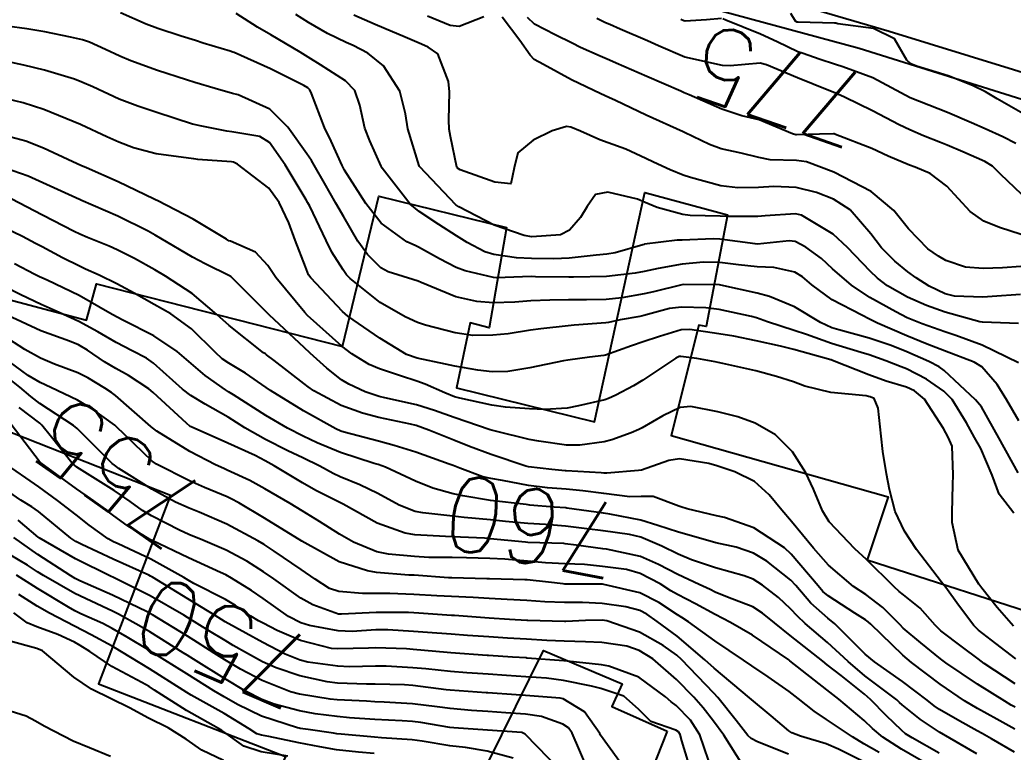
# Model space of a CAD drawing. Header units: metres. Extents: x 318500 to 325275, y 7408834 to 7428799.
# Drawn here: x 320934.2 to 320987, y 7409838.8 to 7409877.7 of the extents above; entities that cross this region are included whole.
import ezdxf
from ezdxf.enums import TextEntityAlignment as Align

# ---------------------------------------------------------------- set-up
doc = ezdxf.new("R2010")
doc.units = ezdxf.units.M
doc.header["$MEASUREMENT"] = 0
for name, color, linetype in [('Cotas', 45, 'Continuous'), ('Curvas de Nivel 1m', 11, 'Continuous'), ('Curvas de Nivel 5m', 15, 'Continuous'), ('Edificações', 30, 'Continuous'), ('Vias Primárias', 230, 'Continuous')]:
    doc.layers.add(name, color=color, linetype=linetype)
doc.styles.add('Style-STANDARD', font='STANDARD.shx')

msp = doc.modelspace()

# ---------------------------------------------------------------- linework, layer by layer
at = {"layer": 'Curvas de Nivel 1m', "flags": 128}
for points, elevation in [([(320987.304, 7409856.36), (320986.665, 7409857.46), (320986.156, 7409858.296), (320985.338, 7409859.234), (320984.925, 7409859.484), (320983.349, 7409860.09), (320982.427, 7409860.441), (320981.36, 7409860.884), (320979.797, 7409861.554), (320979.373, 7409861.759), (320978.964, 7409861.976), (320977.388, 7409862.802), (320976.298, 7409863.597), (320975.817, 7409864.017), (320975.407, 7409864.261), (320974.287, 7409864.505), (320973.409, 7409864.556), (320972.404, 7409864.656), (320971.411, 7409864.78), (320970.543, 7409864.805), (320969.41, 7409864.685), (320968.151, 7409864.452), (320967.406, 7409864.308), (320966.914, 7409864.216), (320965.403, 7409864.031), (320963.64, 7409864.004), (320963.402, 7409864.007), (320961.632, 7409864.026), (320961.402, 7409864.027), (320959.551, 7409863.968), (320959.402, 7409863.977), (320957.897, 7409864.334), (320957.407, 7409864.518), (320956.529, 7409864.981), (320955.417, 7409865.597), (320955.228, 7409865.691), (320954.788, 7409865.886), (320953.435, 7409866.874), (320952.614, 7409867.913), (320951.476, 7409869.678), (320951.352, 7409869.932), (320950.777, 7409871.225), (320950.413, 7409871.946), (320949.731, 7409873.753), (320949.638, 7409873.958), (320949.531, 7409874.056), (320949.317, 7409874.178), (320947.546, 7409875.071), (320945.625, 7409875.943), (320945.559, 7409875.966), (320945.412, 7409876.012), (320943.975, 7409876.445), (320943.565, 7409876.574), (320942.803, 7409876.812), (320941.572, 7409877.21), (320940.948, 7409877.444), (320939.58, 7409878.045)], 769), ([(320987.279, 7409861.543), (320985.372, 7409861.61), (320985.222, 7409861.631), (320983.38, 7409862.148), (320982.401, 7409862.499), (320981.391, 7409862.945), (320980.331, 7409863.546), (320979.801, 7409863.951), (320979.408, 7409864.313), (320978.197, 7409865.572), (320977.43, 7409866.279), (320975.752, 7409867.298), (320975.446, 7409867.366), (320973.827, 7409867.252), (320973.444, 7409867.218), (320971.881, 7409867.218), (320971.444, 7409867.236), (320969.843, 7409867.285), (320969.445, 7409867.328), (320968.092, 7409867.71), (320967.454, 7409867.969), (320967.037, 7409868.143), (320965.462, 7409868.515), (320964.822, 7409868.387), (320964.38, 7409867.756), (320964.024, 7409867.178), (320963.431, 7409866.492), (320962.952, 7409866.252), (320961.425, 7409866.151), (320961.017, 7409866.213), (320959.434, 7409866.77), (320957.563, 7409867.734), (320957.449, 7409867.804), (320957.389, 7409867.851), (320955.48, 7409869.857), (320955.465, 7409869.88), (320955.447, 7409869.913), (320954.844, 7409871.887), (320954.713, 7409872.686), (320954.428, 7409873.891), (320953.55, 7409875.238), (320952.72, 7409875.913), (320951.944, 7409876.305), (320951.565, 7409876.466), (320950.578, 7409876.953), (320949.576, 7409877.541), (320948.888, 7409877.967)], 771), ([(320987.394, 7409863.077), (320985.889, 7409862.977), (320985.392, 7409862.945), (320983.89, 7409862.998), (320983.394, 7409863.114), (320982.535, 7409863.513), (320981.85, 7409863.969), (320981.408, 7409864.288), (320980.717, 7409864.845), (320980.005, 7409865.551), (320979.431, 7409866.296), (320978.345, 7409867.571), (320977.459, 7409868.153), (320976.55, 7409868.507), (320975.467, 7409868.757), (320974.284, 7409868.811), (320973.467, 7409868.766), (320972.366, 7409868.752), (320971.468, 7409868.859), (320969.863, 7409869.296), (320969.476, 7409869.421), (320968.788, 7409869.7), (320967.888, 7409870.117), (320967.486, 7409870.303), (320966.427, 7409870.794), (320965.494, 7409871.143), (320965.039, 7409871.29), (320964.009, 7409871.762), (320963.503, 7409871.977), (320963.275, 7409872.002), (320962.519, 7409871.785), (320961.495, 7409871.278), (320960.691, 7409870.605), (320960.486, 7409869.81), (320960.323, 7409868.956), (320959.469, 7409869.054), (320957.621, 7409869.705), (320957.479, 7409869.797), (320957.444, 7409869.851), (320957.113, 7409871.472), (320957.045, 7409871.857), (320957.028, 7409872.336), (320957.063, 7409873.857), (320957, 7409874.396), (320956.439, 7409875.867), (320955.919, 7409876.23), (320955.565, 7409876.383), (320954.71, 7409876.747), (320953.573, 7409877.235), (320953.102, 7409877.434), (320951.97, 7409877.924)], 772), ([(320958.875, 7409877.831), (320957.575, 7409877.323), (320957.088, 7409877.37), (320955.899, 7409877.875)], 773), ([(320987.411, 7409864.573), (320986.44, 7409864.495), (320985.41, 7409864.463), (320984.46, 7409864.539), (320983.414, 7409864.893), (320983.03, 7409865.12), (320982.459, 7409865.514), (320981.436, 7409866.565), (320980.653, 7409867.542), (320979.465, 7409868.559), (320977.48, 7409869.58), (320976.021, 7409870.138), (320975.486, 7409870.209), (320974.098, 7409870.242), (320973.487, 7409870.354), (320972.544, 7409870.595), (320971.492, 7409870.825), (320970.875, 7409871.05), (320969.548, 7409871.689), (320969.5, 7409871.712), (320969.464, 7409871.728), (320967.513, 7409872.616), (320965.872, 7409873.39), (320965.527, 7409873.557), (320965.094, 7409873.747), (320963.541, 7409874.491), (320962.05, 7409875.295), (320961.557, 7409875.577), (320961.337, 7409875.802), (320960.798, 7409876.577), (320959.855, 7409877.817)], 773), ([(320987.432, 7409866.272), (320986.273, 7409866.632), (320985.442, 7409866.975), (320984.716, 7409867.487), (320983.47, 7409868.837), (320982.591, 7409869.513), (320981.799, 7409869.841), (320981.484, 7409869.95), (320980.368, 7409870.426), (320979.493, 7409870.842), (320977.571, 7409871.579), (320977.5, 7409871.61), (320977.457, 7409871.625), (320976.706, 7409871.592), (320975.499, 7409871.559), (320975.45, 7409871.561), (320975.272, 7409871.613), (320973.511, 7409872.368), (320972.584, 7409872.579), (320971.519, 7409872.92), (320969.792, 7409873.686), (320969.532, 7409873.805), (320969.343, 7409873.883), (320967.544, 7409874.668), (320965.917, 7409875.374), (320965.557, 7409875.531), (320965.057, 7409875.748), (320964.012, 7409876.211), (320963.567, 7409876.432), (320962.674, 7409876.886), (320961.576, 7409877.444), (320961.198, 7409877.804)], 774), ([(320971.503, 7409877.74), (320970.713, 7409877.673), (320969.579, 7409877.609), (320969.511, 7409877.622), (320969.348, 7409877.693)], 776), ([(320987.14, 7409871.099), (320986.455, 7409871.466), (320985.506, 7409871.887), (320984.789, 7409872.209), (320983.519, 7409872.757), (320981.53, 7409873.53), (320979.546, 7409874.597), (320977.955, 7409875.175), (320977.556, 7409875.3), (320976.699, 7409875.593), (320975.836, 7409875.88), (320975.564, 7409875.983), (320974.458, 7409876.516), (320973.573, 7409876.914), (320971.736, 7409877.658), (320971.581, 7409877.725)], 776), ([(320987.519, 7409872.697), (320986.154, 7409873.471), (320985.536, 7409873.847), (320984.834, 7409874.194), (320983.548, 7409874.698), (320981.861, 7409875.22), (320981.557, 7409875.339), (320981.358, 7409875.533), (320980.692, 7409876.664), (320979.576, 7409877.209), (320977.691, 7409877.467), (320977.579, 7409877.493), (320977.502, 7409877.504), (320975.579, 7409877.544), (320975.526, 7409877.557), (320975.443, 7409877.612), (320975.191, 7409878.011)], 777), ([(320987.262, 7409853.598), (320986.237, 7409855.466), (320985.314, 7409857.1), (320985.007, 7409857.483), (320983.335, 7409859.037), (320983.065, 7409859.231), (320982.517, 7409859.512), (320981.348, 7409860.038), (320980.522, 7409860.373), (320979.358, 7409860.76), (320977.744, 7409861.196), (320977.366, 7409861.31), (320976.774, 7409861.589), (320975.382, 7409862.417), (320974.051, 7409862.969), (320973.393, 7409863.156), (320971.477, 7409863.581), (320971.399, 7409863.589), (320969.482, 7409863.606), (320969.399, 7409863.595), (320967.888, 7409863.217), (320967.391, 7409863.106), (320966.216, 7409862.903), (320965.386, 7409862.82), (320964.343, 7409862.798), (320963.385, 7409862.799), (320962.387, 7409862.783), (320961.384, 7409862.733), (320960.527, 7409862.665), (320959.382, 7409862.642), (320958.502, 7409862.714), (320957.387, 7409862.96), (320955.555, 7409863.72), (320955.399, 7409863.789), (320955.109, 7409863.883), (320953.793, 7409864.285), (320953.406, 7409864.496), (320952.698, 7409865.196), (320952.191, 7409865.918), (320951.439, 7409867.209), (320951.03, 7409867.936), (320950.42, 7409868.991), (320949.878, 7409869.954), (320949.73, 7409870.204), (320949.486, 7409870.557), (320948.478, 7409871.97), (320947.514, 7409872.937), (320945.842, 7409873.689), (320945.526, 7409873.77), (320944.612, 7409874.024), (320943.535, 7409874.352), (320943.095, 7409874.486), (320941.544, 7409874.99), (320940.13, 7409875.503), (320939.555, 7409875.74), (320938.781, 7409876.102), (320937.941, 7409876.491), (320937.565, 7409876.615), (320936.936, 7409876.756), (320935.569, 7409877.041), (320934.612, 7409877.195), (320933.572, 7409877.345)], 768), ([(320987.037, 7409851.453), (320986.255, 7409852.47), (320985.88, 7409853.471), (320985.281, 7409854.888), (320984.947, 7409855.483), (320984.528, 7409856.262), (320983.763, 7409857.496), (320983.324, 7409857.943), (320982.398, 7409858.581), (320981.336, 7409859.122), (320981.044, 7409859.241), (320980.236, 7409859.547), (320979.345, 7409859.865), (320978.918, 7409859.992), (320977.354, 7409860.483), (320976.013, 7409860.947), (320975.363, 7409861.165), (320973.954, 7409861.631), (320973.373, 7409861.837), (320973.099, 7409861.917), (320971.379, 7409862.28), (320970.683, 7409862.368), (320969.381, 7409862.414), (320968.752, 7409862.327), (320967.374, 7409861.959), (320967.177, 7409861.918), (320966.121, 7409861.732), (320965.51, 7409861.597), (320965.368, 7409861.575), (320963.686, 7409861.445), (320963.365, 7409861.416), (320961.909, 7409861.245), (320961.361, 7409861.174), (320960.173, 7409860.996), (320959.356, 7409860.909), (320958.292, 7409860.9), (320957.358, 7409861.034), (320955.786, 7409861.451), (320955.366, 7409861.594), (320954.705, 7409861.887), (320953.381, 7409862.659), (320951.781, 7409863.924), (320951.594, 7409864.119), (320951.405, 7409864.383), (320950.808, 7409865.333), (320950.509, 7409865.944), (320949.64, 7409867.765), (320949.536, 7409867.959), (320949.452, 7409868.109), (320948.337, 7409869.971), (320947.492, 7409871.157), (320946.987, 7409871.48), (320945.497, 7409871.717), (320945.236, 7409871.753), (320943.818, 7409872.035), (320943.501, 7409872.112), (320943.404, 7409872.138), (320941.51, 7409872.743), (320940.507, 7409873.084), (320939.521, 7409873.466), (320938.116, 7409874.111), (320937.534, 7409874.372), (320937.142, 7409874.518), (320935.543, 7409875.006), (320934.441, 7409875.262), (320933.549, 7409875.455)], 767), ([(320987.015, 7409845.452), (320986.153, 7409846.448), (320985.332, 7409847.478), (320985.183, 7409847.679), (320984.082, 7409849.491), (320983.762, 7409850.965), (320983.768, 7409851.495), (320983.787, 7409852.962), (320983.813, 7409853.494), (320983.758, 7409855.02), (320983.549, 7409855.497), (320983.297, 7409855.95), (320982.287, 7409857.515), (320981.767, 7409857.966), (320981.326, 7409858.161), (320980.255, 7409858.472), (320979.332, 7409858.801), (320977.396, 7409859.579), (320977.34, 7409859.598), (320977.313, 7409859.607), (320975.348, 7409860.155), (320974.635, 7409860.336), (320973.355, 7409860.612), (320972.155, 7409860.856), (320971.36, 7409860.996), (320969.832, 7409861.214), (320969.363, 7409861.197), (320968.21, 7409860.854), (320967.353, 7409860.565), (320966.719, 7409860.357), (320965.342, 7409859.859), (320965.249, 7409859.834), (320964.495, 7409859.753), (320963.338, 7409859.594), (320963.12, 7409859.556), (320961.334, 7409859.185), (320960.165, 7409858.978), (320959.331, 7409858.963), (320958.558, 7409859.057), (320957.334, 7409859.268), (320956.845, 7409859.367), (320955.338, 7409859.688), (320954.782, 7409859.886), (320953.353, 7409860.751), (320951.654, 7409861.926), (320951.374, 7409862.17), (320949.687, 7409863.956), (320949.574, 7409864.13), (320949.406, 7409864.549), (320948.868, 7409865.966), (320948.516, 7409866.887), (320948.01, 7409867.974), (320947.461, 7409868.735), (320945.799, 7409870.005), (320945.586, 7409870.113), (320945.481, 7409870.132), (320943.695, 7409870.25), (320943.482, 7409870.281), (320943.195, 7409870.331), (320941.485, 7409870.563), (320940.282, 7409870.872), (320939.491, 7409871.167), (320938.851, 7409871.457), (320937.5, 7409872.097), (320937.452, 7409872.12), (320935.512, 7409872.918), (320934.405, 7409873.268), (320933.52, 7409873.477)], 766), ([(320987.114, 7409842.385), (320985.46, 7409843.475), (320985.133, 7409843.709), (320984.3, 7409844.331), (320983.156, 7409845.2), (320982.85, 7409845.505), (320982.065, 7409846.413), (320981.176, 7409847.113), (320980.94, 7409847.296), (320980.675, 7409847.538), (320979.201, 7409848.986), (320978.593, 7409849.566), (320977.231, 7409850.993), (320976.866, 7409851.586), (320976.397, 7409852.738), (320975.988, 7409853.599), (320975.277, 7409854.725), (320974.38, 7409855.624), (320973.299, 7409856.247), (320972.37, 7409856.583), (320971.308, 7409856.85), (320969.872, 7409857.121), (320969.311, 7409857.065), (320968.387, 7409856.621), (320967.294, 7409855.995), (320967.11, 7409855.904), (320966.704, 7409855.726), (320965.674, 7409855.346), (320965.283, 7409855.248), (320963.975, 7409855.064), (320963.28, 7409855.079), (320961.799, 7409855.275), (320961.284, 7409855.371), (320959.499, 7409855.818), (320959.291, 7409855.874), (320959.222, 7409855.89), (320957.3, 7409856.539), (320956.256, 7409856.915), (320955.31, 7409857.212), (320953.631, 7409857.581), (320953.316, 7409857.655), (320952.578, 7409857.911), (320951.703, 7409858.304), (320951.326, 7409858.539), (320950.552, 7409859.162), (320949.663, 7409859.955), (320949.344, 7409860.258), (320947.5, 7409861.979), (320947.372, 7409862.106), (320945.454, 7409864.009), (320945.426, 7409864.036), (320945.4, 7409864.051), (320944.086, 7409864.709), (320943.41, 7409865.069), (320941.733, 7409866.057), (320941.423, 7409866.24), (320941.051, 7409866.44), (320939.437, 7409867.235), (320937.481, 7409868.088), (320937.45, 7409868.102), (320937.406, 7409868.12), (320935.463, 7409869.014), (320934.677, 7409869.361), (320933.466, 7409869.795)], 764), ([(320987.097, 7409841.141), (320986.9, 7409841.255), (320986.548, 7409841.458), (320985.113, 7409842.37), (320983.427, 7409843.497), (320983.133, 7409843.715), (320982.102, 7409844.559), (320981.157, 7409845.352), (320980.975, 7409845.533), (320980.069, 7409846.447), (320979.176, 7409847.126), (320978.523, 7409847.567), (320977.197, 7409848.686), (320976.397, 7409849.592), (320975.231, 7409851.02), (320974.711, 7409851.618), (320974.047, 7409852.427), (320973.255, 7409853.139), (320972.22, 7409853.65), (320971.265, 7409853.972), (320970.836, 7409854.097), (320969.27, 7409854.352), (320968.712, 7409854.255), (320967.26, 7409853.744), (320967.244, 7409853.737), (320967.093, 7409853.722), (320965.417, 7409853.58), (320965.258, 7409853.588), (320965.12, 7409853.604), (320963.259, 7409853.714), (320963.203, 7409853.715), (320962.495, 7409853.781), (320961.262, 7409853.927), (320961.106, 7409853.958), (320959.271, 7409854.574), (320958.12, 7409854.995), (320957.282, 7409855.33), (320955.964, 7409855.87), (320955.293, 7409856.112), (320954.992, 7409856.186), (320953.3, 7409856.546), (320952.443, 7409856.772), (320951.309, 7409857.183), (320949.858, 7409857.952), (320949.544, 7409858.178), (320949.324, 7409858.356), (320947.743, 7409859.569), (320947.339, 7409859.875), (320947.277, 7409859.918), (320947.177, 7409859.982), (320945.361, 7409861.422), (320944.703, 7409862.02), (320943.386, 7409863.127), (320941.976, 7409864.054), (320941.403, 7409864.386), (320940.322, 7409864.989), (320939.414, 7409865.457), (320938.974, 7409865.655), (320937.834, 7409866.114), (320937.423, 7409866.287), (320937.122, 7409866.425), (320935.437, 7409867.287), (320933.778, 7409868.165)], 763), ([(320987.085, 7409839.985), (320986.129, 7409840.503), (320985.096, 7409841.079), (320984.412, 7409841.487), (320983.113, 7409842.365), (320981.591, 7409843.523), (320981.136, 7409843.916), (320979.434, 7409845.556), (320979.292, 7409845.689), (320979.162, 7409845.786), (320978.595, 7409846.136), (320977.175, 7409847.06), (320976.891, 7409847.298), (320976.635, 7409847.588), (320975.205, 7409849.269), (320974.845, 7409849.615), (320973.226, 7409850.684), (320971.661, 7409851.229), (320971.235, 7409851.316), (320969.684, 7409851.683), (320969.343, 7409851.791), (320969.241, 7409851.836), (320967.877, 7409852.342), (320967.246, 7409852.341), (320966.644, 7409852.328), (320965.248, 7409852.496), (320964.138, 7409852.646), (320963.25, 7409852.726), (320962.264, 7409852.799), (320961.251, 7409852.932), (320959.871, 7409853.196), (320959.255, 7409853.299), (320958.822, 7409853.393), (320957.607, 7409853.845), (320957.262, 7409853.986), (320957.047, 7409854.069), (320955.272, 7409854.7), (320954.121, 7409855.048), (320953.281, 7409855.28), (320951.461, 7409855.754), (320951.288, 7409855.81), (320951.021, 7409855.934), (320949.304, 7409856.9), (320947.55, 7409857.978), (320947.322, 7409858.136), (320946.228, 7409858.895), (320945.334, 7409859.422), (320944.984, 7409859.663), (320944.605, 7409860.021), (320943.358, 7409861.245), (320942.255, 7409862.051), (320941.377, 7409862.555), (320940.309, 7409863.153), (320939.393, 7409863.645), (320938.453, 7409864.104), (320937.719, 7409864.431), (320937.405, 7409864.581), (320936.51, 7409865.028), (320935.415, 7409865.605), (320935.064, 7409865.795), (320934.385, 7409866.156), (320933.427, 7409866.627)], 762), ([(320987.07, 7409838.755), (320985.843, 7409839.469), (320985.345, 7409839.739), (320985.084, 7409839.886), (320984.175, 7409840.403), (320983.095, 7409841.024), (320982.808, 7409841.216), (320982.429, 7409841.51), (320981.115, 7409842.507), (320979.632, 7409843.552), (320979.136, 7409843.963), (320977.519, 7409845.576), (320977.163, 7409845.874), (320976.251, 7409846.674), (320975.46, 7409847.606), (320975.184, 7409847.903), (320973.923, 7409848.905), (320973.205, 7409849.337), (320972.278, 7409849.649), (320971.213, 7409849.888), (320970.913, 7409849.966), (320969.221, 7409850.451), (320968.126, 7409850.807), (320967.23, 7409851.08), (320965.567, 7409851.405), (320965.236, 7409851.449), (320963.284, 7409851.725), (320963.239, 7409851.733), (320962.615, 7409851.779), (320961.325, 7409851.883), (320961.241, 7409851.893), (320961.132, 7409851.91), (320959.243, 7409852.138), (320957.773, 7409852.37), (320957.246, 7409852.485), (320956.174, 7409852.79), (320955.253, 7409853.149), (320953.66, 7409853.896), (320953.262, 7409854.046), (320953.063, 7409854.103), (320951.271, 7409854.686), (320950.025, 7409855.203), (320949.284, 7409855.55), (320948.45, 7409855.968), (320947.3, 7409856.64), (320945.578, 7409857.744), (320945.319, 7409857.911), (320945.161, 7409858.012), (320944.072, 7409858.773), (320943.334, 7409859.417), (320942.598, 7409860.047), (320941.352, 7409860.879), (320939.748, 7409861.7), (320939.367, 7409861.894), (320939.011, 7409862.095), (320937.383, 7409863.017), (320935.695, 7409863.837), (320935.397, 7409863.969), (320935.281, 7409864.025), (320935.025, 7409864.146), (320933.948, 7409864.711)], 761), ([(320983.068, 7409838.704), (320981.629, 7409839.522), (320981.285, 7409839.73), (320981.084, 7409839.897), (320980.26, 7409840.711), (320979.429, 7409841.555), (320979.104, 7409841.841), (320977.865, 7409842.826), (320977.127, 7409843.398), (320976.886, 7409843.584), (320975.15, 7409844.951), (320974.315, 7409845.623), (320973.683, 7409846.15), (320973.168, 7409846.473), (320971.831, 7409846.995), (320971.176, 7409847.266), (320970.91, 7409847.397), (320970.315, 7409847.673), (320969.188, 7409848.192), (320968.168, 7409848.733), (320967.201, 7409849.147), (320965.401, 7409849.544), (320965.207, 7409849.568), (320963.782, 7409849.761), (320963.211, 7409849.834), (320963.14, 7409849.842), (320961.212, 7409849.903), (320961.102, 7409849.911), (320959.214, 7409850.099), (320958.916, 7409850.123), (320957.215, 7409850.202), (320956.855, 7409850.216), (320955.216, 7409850.31), (320954.705, 7409850.398), (320953.225, 7409850.925), (320951.405, 7409851.928), (320951.299, 7409851.987), (320951.241, 7409852.015), (320949.964, 7409852.667), (320949.251, 7409853.072), (320947.75, 7409853.975), (320947.264, 7409854.244), (320946.743, 7409854.513), (320945.278, 7409855.182), (320943.331, 7409856.039), (320943.29, 7409856.061), (320943.088, 7409856.247), (320941.317, 7409857.878), (320941.092, 7409858.063), (320940.014, 7409858.767), (320939.331, 7409859.152), (320938.736, 7409859.503), (320937.828, 7409860.113), (320937.344, 7409860.4), (320936.874, 7409860.598), (320935.355, 7409861.15), (320933.556, 7409861.978)], 759), ([(320982.447, 7409838.122), (320981.071, 7409838.905), (320980.073, 7409839.545), (320979.536, 7409840.004), (320979.089, 7409840.434), (320977.734, 7409841.574), (320977.107, 7409842.062), (320975.145, 7409843.61), (320975.089, 7409843.653), (320973.15, 7409844.978), (320971.98, 7409845.652), (320971.164, 7409846.078), (320970.127, 7409846.633), (320969.174, 7409847.128), (320968.818, 7409847.337), (320968.257, 7409847.704), (320967.188, 7409848.258), (320966.46, 7409848.459), (320965.193, 7409848.627), (320964.224, 7409848.726), (320963.195, 7409848.772), (320962.166, 7409848.815), (320961.197, 7409848.904), (320960.006, 7409849.004), (320959.198, 7409849.046), (320957.958, 7409849.079), (320957.199, 7409849.094), (320955.96, 7409849.107), (320955.199, 7409849.154), (320953.818, 7409849.277), (320953.203, 7409849.4), (320951.957, 7409849.919), (320951.216, 7409850.348), (320950.158, 7409851.014), (320949.234, 7409851.581), (320948.59, 7409851.967), (320947.248, 7409852.757), (320946.452, 7409853.192), (320945.257, 7409853.74), (320945.067, 7409853.822), (320944.631, 7409854.019), (320943.27, 7409854.727), (320941.522, 7409855.822), (320941.289, 7409855.984), (320941.192, 7409856.061), (320939.314, 7409857.71), (320939.098, 7409857.875), (320938.743, 7409858.099), (320937.847, 7409858.641), (320937.322, 7409858.919), (320936.081, 7409859.38), (320935.333, 7409859.694), (320934.496, 7409860.153), (320933.351, 7409860.901)], 758), ([(320979.883, 7409838.732), (320979.074, 7409839.191), (320978.458, 7409839.566), (320977.089, 7409840.496), (320976.433, 7409840.93), (320975.58, 7409841.603), (320975.106, 7409841.978), (320973.979, 7409842.765), (320973.126, 7409843.344), (320972.674, 7409843.645), (320971.145, 7409844.664), (320969.756, 7409845.681), (320969.393, 7409845.917), (320969.164, 7409846.057), (320968.178, 7409846.713), (320967.175, 7409847.217), (320965.25, 7409847.669), (320965.179, 7409847.679), (320965.119, 7409847.68), (320963.179, 7409847.69), (320963.103, 7409847.695), (320962.311, 7409847.783), (320961.182, 7409847.908), (320961.066, 7409847.917), (320959.182, 7409847.964), (320959.04, 7409847.965), (320957.183, 7409848.019), (320957.009, 7409848.026), (320955.184, 7409848.153), (320954.897, 7409848.17), (320953.186, 7409848.308), (320952.707, 7409848.387), (320951.194, 7409848.869), (320949.21, 7409849.96), (320947.228, 7409851.198), (320945.871, 7409852.001), (320945.462, 7409852.226), (320945.243, 7409852.332), (320944.039, 7409852.82), (320943.251, 7409853.183), (320941.497, 7409854.058), (320941.262, 7409854.226), (320939.343, 7409856.089), (320939.291, 7409856.136), (320938.144, 7409856.948), (320937.303, 7409857.456), (320935.884, 7409858.134), (320935.314, 7409858.399), (320934.687, 7409858.782), (320933.334, 7409859.757)], 757), ([(320979.06, 7409838.232), (320977.722, 7409838.921), (320977.074, 7409839.189), (320975.704, 7409839.601), (320975.251, 7409839.777), (320975.083, 7409839.889), (320974.149, 7409840.682), (320973.099, 7409841.553), (320972.991, 7409841.641), (320971.123, 7409843.219), (320970.618, 7409843.668), (320969.149, 7409844.927), (320968.097, 7409845.706), (320967.543, 7409846.094), (320967.166, 7409846.279), (320966.419, 7409846.476), (320965.169, 7409846.66), (320964.119, 7409846.705), (320963.169, 7409846.7), (320962.128, 7409846.744), (320961.17, 7409846.807), (320960.115, 7409846.866), (320959.171, 7409846.919), (320958.308, 7409846.97), (320957.172, 7409847.024), (320956.378, 7409847.068), (320955.173, 7409847.138), (320953.882, 7409847.184), (320953.173, 7409847.187), (320952.442, 7409847.18), (320951.174, 7409847.286), (320950.686, 7409847.448), (320949.917, 7409847.949), (320949.188, 7409848.463), (320947.738, 7409849.439), (320947.207, 7409849.784), (320946.882, 7409849.985), (320945.223, 7409850.87), (320943.76, 7409851.504), (320943.235, 7409851.717), (320942.498, 7409852.047), (320941.24, 7409852.73), (320939.503, 7409853.839), (320939.259, 7409854.006), (320939.149, 7409854.092), (320937.288, 7409855.958), (320937.086, 7409856.122), (320935.302, 7409857.292), (320934.817, 7409857.659), (320934.243, 7409858.156), (320933.321, 7409858.886)], 756), ([(320972.618, 7409838.083), (320971.632, 7409839.654), (320971.087, 7409840.404), (320970.532, 7409841.106), (320970.035, 7409841.676), (320969.114, 7409842.617), (320967.856, 7409843.709), (320967.137, 7409844.16), (320966.478, 7409844.388), (320965.143, 7409844.574), (320964.283, 7409844.613), (320963.143, 7409844.646), (320962.235, 7409844.692), (320961.144, 7409844.754), (320960.135, 7409844.821), (320959.146, 7409844.885), (320958.023, 7409844.961), (320957.148, 7409845.023), (320955.899, 7409845.119), (320955.149, 7409845.174), (320953.792, 7409845.252), (320953.15, 7409845.25), (320951.897, 7409845.171), (320951.149, 7409845.2), (320949.618, 7409845.488), (320949.155, 7409845.634), (320948.501, 7409845.967), (320947.169, 7409846.914), (320946.536, 7409847.355), (320945.487, 7409848.005), (320945.182, 7409848.173), (320944.89, 7409848.309), (320943.196, 7409849.081), (320941.271, 7409849.998), (320941.21, 7409850.028), (320941.148, 7409850.061), (320939.937, 7409850.799), (320939.222, 7409851.309), (320938.781, 7409851.652), (320938.164, 7409852.106), (320937.24, 7409852.754), (320935.346, 7409854.139), (320935.261, 7409854.223), (320933.779, 7409856.163)], 754), ([(320971.05, 7409837.66), (320970.352, 7409839.671), (320969.866, 7409840.456), (320969.095, 7409841.226), (320968.835, 7409841.432), (320968.541, 7409841.698), (320967.115, 7409842.745), (320965.527, 7409843.333), (320965.125, 7409843.399), (320963.308, 7409843.586), (320963.128, 7409843.604), (320961.172, 7409843.757), (320961.129, 7409843.761), (320960.403, 7409843.807), (320959.131, 7409843.888), (320959.057, 7409843.895), (320957.133, 7409844.028), (320956.94, 7409844.046), (320955.135, 7409844.217), (320954.774, 7409844.245), (320953.136, 7409844.294), (320952.753, 7409844.288), (320951.135, 7409844.239), (320950.798, 7409844.272), (320949.141, 7409844.692), (320947.903, 7409845.219), (320947.154, 7409845.61), (320946.915, 7409845.742), (320946.505, 7409845.99), (320945.697, 7409846.541), (320945.163, 7409846.861), (320943.486, 7409847.725), (320943.178, 7409847.901), (320942.943, 7409848.042), (320941.194, 7409849.006), (320939.466, 7409849.827), (320939.208, 7409849.94), (320938.932, 7409850.094), (320937.923, 7409850.815), (320937.222, 7409851.369), (320936.244, 7409852.13), (320935.241, 7409852.853), (320933.355, 7409854.169)], 753), ([(320969.91, 7409837.677), (320969.404, 7409839.356), (320969.311, 7409839.687), (320969.222, 7409839.828), (320969.082, 7409839.921), (320967.756, 7409840.379), (320967.093, 7409841.031), (320966.324, 7409841.728), (320965.106, 7409842.138), (320964.596, 7409842.26), (320963.112, 7409842.569), (320962.206, 7409842.691), (320961.114, 7409842.764), (320960.092, 7409842.834), (320959.116, 7409842.899), (320957.975, 7409842.979), (320957.118, 7409843.047), (320955.806, 7409843.183), (320955.12, 7409843.245), (320953.687, 7409843.329), (320953.121, 7409843.332), (320951.745, 7409843.296), (320951.121, 7409843.325), (320949.539, 7409843.538), (320949.125, 7409843.642), (320948.329, 7409843.968), (320947.139, 7409844.582), (320946.235, 7409845.082), (320945.147, 7409845.686), (320944.942, 7409845.807), (320944.604, 7409846.018), (320943.163, 7409846.907), (320941.28, 7409848.059), (320941.181, 7409848.114), (320941.081, 7409848.162), (320939.194, 7409849.012), (320937.527, 7409849.793), (320937.207, 7409849.952), (320936.946, 7409850.123), (320935.224, 7409851.542), (320934.878, 7409851.796), (320934.295, 7409852.154), (320933.241, 7409852.873)], 752), ([(320966.471, 7409837.726), (320965.079, 7409839.665), (320965.036, 7409839.741), (320964.235, 7409840.897), (320963.098, 7409841.587), (320962.945, 7409841.619), (320961.1, 7409841.772), (320960.6, 7409841.805), (320959.101, 7409841.911), (320959.007, 7409841.916), (320957.103, 7409842.051), (320956.882, 7409842.075), (320955.106, 7409842.294), (320954.663, 7409842.328), (320953.107, 7409842.368), (320952.642, 7409842.372), (320951.107, 7409842.43), (320950.562, 7409842.485), (320949.113, 7409842.805), (320947.85, 7409843.242), (320947.124, 7409843.564), (320946.324, 7409843.992), (320945.564, 7409844.432), (320945.137, 7409844.682), (320944.31, 7409845.191), (320943.149, 7409845.918), (320942.95, 7409846.042), (320941.165, 7409847.063), (320939.25, 7409848.017), (320939.179, 7409848.052), (320939.088, 7409848.091), (320937.194, 7409849.025), (320935.268, 7409850.139), (320935.21, 7409850.184), (320934.146, 7409851.082)], 751), ([(320962.96, 7409837.771), (320961.079, 7409839.706), (320960.898, 7409839.802), (320959.081, 7409839.923), (320957.281, 7409840.046), (320957.082, 7409840.07), (320955.541, 7409840.329), (320955.085, 7409840.382), (320954.552, 7409840.418), (320953.086, 7409840.494), (320951.753, 7409840.586), (320951.087, 7409840.644), (320949.927, 7409840.792), (320949.085, 7409840.955), (320947.751, 7409841.312), (320947.094, 7409841.549), (320946.222, 7409841.993), (320945.11, 7409842.662), (320943.461, 7409843.699), (320943.128, 7409843.91), (320942.917, 7409844.042), (320941.141, 7409845.145), (320940.563, 7409845.488), (320939.47, 7409846.085), (320939.152, 7409846.246), (320938.884, 7409846.364), (320937.166, 7409847.188), (320935.49, 7409848.137), (320935.183, 7409848.336), (320934.636, 7409848.701), (320933.201, 7409849.547)], 749), ([(320960.438, 7409838.428), (320959.065, 7409838.813), (320957.903, 7409839.002), (320957.069, 7409839.09), (320955.613, 7409839.331), (320955.073, 7409839.404), (320953.447, 7409839.524), (320953.075, 7409839.553), (320951.296, 7409839.707), (320951.077, 7409839.734), (320950.903, 7409839.759), (320949.547, 7409839.953), (320949.125, 7409840.013), (320949.071, 7409840.024), (320948.987, 7409840.046), (320947.08, 7409840.674), (320945.802, 7409841.286), (320945.095, 7409841.69), (320944.544, 7409842.018), (320943.113, 7409842.911), (320941.277, 7409844.059), (320941.131, 7409844.151), (320939.935, 7409844.875), (320939.142, 7409845.33), (320938.638, 7409845.591), (320937.482, 7409846.115), (320937.152, 7409846.273), (320936.825, 7409846.453), (320935.17, 7409847.446), (320934.058, 7409848.157)], 748), ([(320953.062, 7409838.678), (320952.22, 7409838.756), (320951.064, 7409838.881), (320950.164, 7409839.041), (320949.063, 7409839.255), (320947.462, 7409839.58), (320947.067, 7409839.655), (320946.821, 7409839.737), (320946.411, 7409839.99), (320945.082, 7409840.802), (320943.344, 7409841.789), (320943.098, 7409841.926), (320942.915, 7409842.042), (320941.117, 7409843.18), (320939.644, 7409844.082), (320939.32, 7409844.275), (320939.133, 7409844.386), (320938.03, 7409844.998), (320937.143, 7409845.447), (320935.82, 7409846.133), (320935.156, 7409846.521), (320934.189, 7409847.13)], 747), ([(320948.475, 7409838.546), (320947.058, 7409838.774), (320946.139, 7409839.072), (320945.068, 7409839.826), (320944.966, 7409839.909), (320944.79, 7409840.014), (320943.084, 7409840.969), (320941.391, 7409842.057), (320941.103, 7409842.247), (320940.709, 7409842.463), (320939.118, 7409843.315), (320937.957, 7409844.108), (320937.448, 7409844.43), (320937.135, 7409844.593), (320936.262, 7409845.006), (320935.143, 7409845.414), (320934.631, 7409845.633), (320933.917, 7409846.158)], 746), ([(320939.054, 7409838.515), (320937.93, 7409838.979), (320937.062, 7409839.341), (320935.524, 7409840.135), (320935.074, 7409840.408), (320934.566, 7409840.66), (320933.084, 7409841.124)], 744)]:
    msp.add_lwpolyline(points, dxfattribs=dict(at, elevation=elevation))
at = {"layer": 'Curvas de Nivel 5m', "flags": 128}
for points, elevation in [([(320987.289, 7409859.451), (320985.354, 7409860.384), (320983.955, 7409860.9), (320983.364, 7409861.097), (320982.174, 7409861.518), (320981.375, 7409861.846), (320980.763, 7409862.156), (320979.39, 7409862.927), (320978.412, 7409863.57), (320977.409, 7409864.449), (320976.815, 7409864.99), (320975.995, 7409865.601), (320975.424, 7409865.893), (320975.108, 7409865.931), (320973.422, 7409865.759), (320973.296, 7409865.767), (320971.425, 7409866.019), (320971.057, 7409866.034), (320969.424, 7409865.972), (320969.159, 7409865.959), (320967.42, 7409865.749), (320967.4, 7409865.741), (320967.336, 7409865.721), (320965.857, 7409865.295), (320965.415, 7409865.228), (320964.842, 7409865.176), (320963.412, 7409865.014), (320962.608, 7409864.978), (320961.412, 7409864.989), (320960.626, 7409865.022), (320959.414, 7409865.205), (320958.94, 7409865.352), (320957.992, 7409865.841), (320957.425, 7409866.192), (320956.492, 7409866.806), (320955.444, 7409867.495), (320954.977, 7409867.885), (320953.478, 7409869.794), (320953.421, 7409869.901), (320952.822, 7409871.238), (320952.57, 7409871.914), (320952.3, 7409873.137), (320952.027, 7409873.923), (320951.538, 7409874.438), (320950.21, 7409875.29), (320949.556, 7409875.698), (320949.132, 7409875.964), (320947.569, 7409876.884), (320946.867, 7409877.285), (320945.727, 7409878.008)], 770), ([(320987.464, 7409868.391), (320986.335, 7409869.467), (320985.906, 7409869.895), (320985.487, 7409870.14), (320984.321, 7409870.662), (320983.495, 7409871.019), (320983.146, 7409871.155), (320982.233, 7409871.519), (320981.504, 7409871.828), (320980.946, 7409872.1), (320979.519, 7409872.842), (320978.041, 7409873.575), (320977.533, 7409873.793), (320977.201, 7409873.919), (320975.545, 7409874.588), (320973.903, 7409875.286), (320973.556, 7409875.367), (320971.971, 7409875.239), (320971.554, 7409875.258), (320969.56, 7409875.69), (320968.157, 7409876.302), (320967.568, 7409876.557), (320966.128, 7409877.181), (320965.577, 7409877.42), (320965.354, 7409877.52), (320964.88, 7409877.75)], 775), ([(320987.134, 7409843.716), (320986.075, 7409844.537), (320985.156, 7409845.243), (320984.907, 7409845.483), (320984.102, 7409846.56), (320983.42, 7409847.498), (320983.184, 7409847.796), (320981.86, 7409849.52), (320981.225, 7409850.507), (320980.729, 7409851.538), (320980.431, 7409852.721), (320980.277, 7409853.545), (320980.084, 7409854.742), (320979.991, 7409855.549), (320979.824, 7409857.04), (320979.624, 7409857.555), (320979.398, 7409857.636), (320979.321, 7409857.661), (320979.185, 7409857.698), (320977.323, 7409857.876), (320975.934, 7409858.209), (320975.328, 7409858.434), (320974.434, 7409858.726), (320973.334, 7409859.013), (320971.584, 7409859.411), (320971.338, 7409859.457), (320971.167, 7409859.491), (320970.201, 7409859.677), (320969.342, 7409859.79), (320969.256, 7409859.776), (320969.083, 7409859.694), (320967.328, 7409858.529), (320966.827, 7409858.223), (320965.894, 7409857.734), (320965.509, 7409857.546), (320965.316, 7409857.477), (320963.912, 7409857.16), (320963.309, 7409857.041), (320962.128, 7409856.967), (320961.308, 7409857.008), (320960.028, 7409857.094), (320959.311, 7409857.201), (320957.6, 7409857.561), (320957.317, 7409857.644), (320956.805, 7409857.858), (320955.771, 7409858.319), (320955.326, 7409858.477), (320954.462, 7409858.755), (320953.332, 7409859.123), (320952.787, 7409859.361), (320951.879, 7409859.922), (320951.346, 7409860.326), (320949.525, 7409861.958), (320949.372, 7409862.113), (320947.832, 7409863.976), (320947.406, 7409864.628), (320946.758, 7409865.335), (320945.419, 7409865.909), (320945.344, 7409865.936), (320945.207, 7409866.013), (320943.436, 7409867.089), (320941.56, 7409868.059), (320941.451, 7409868.105), (320941.367, 7409868.145), (320939.465, 7409869.066), (320937.776, 7409869.815), (320937.477, 7409869.936), (320937.054, 7409870.124), (320935.487, 7409870.854), (320934.554, 7409871.222), (320933.49, 7409871.514)], 765), ([(320985.068, 7409838.659), (320983.636, 7409839.494), (320983.083, 7409839.822), (320982.071, 7409840.496), (320981.097, 7409841.274), (320980.966, 7409841.399), (320980.812, 7409841.534), (320979.119, 7409842.818), (320978.229, 7409843.569), (320977.145, 7409844.574), (320975.954, 7409845.598), (320975.538, 7409845.978), (320975.168, 7409846.369), (320974.528, 7409846.974), (320973.692, 7409847.632), (320973.185, 7409847.947), (320972.702, 7409848.13), (320971.193, 7409848.55), (320969.906, 7409848.973), (320969.204, 7409849.272), (320968.336, 7409849.703), (320967.217, 7409850.175), (320966.626, 7409850.319), (320965.222, 7409850.51), (320964.345, 7409850.632), (320963.225, 7409850.768), (320962.159, 7409850.853), (320961.227, 7409850.913), (320960.028, 7409851.012), (320959.229, 7409851.095), (320957.841, 7409851.231), (320957.232, 7409851.29), (320955.641, 7409851.467), (320955.235, 7409851.547), (320954.385, 7409851.889), (320953.246, 7409852.496), (320952.302, 7409852.966), (320951.255, 7409853.395), (320950.886, 7409853.565), (320950.169, 7409853.946), (320949.266, 7409854.391), (320948.472, 7409854.768), (320947.281, 7409855.372), (320946.195, 7409855.996), (320945.298, 7409856.552), (320944.089, 7409857.247), (320943.315, 7409857.703), (320942.879, 7409858.044), (320941.334, 7409859.426), (320940.96, 7409859.689), (320940.211, 7409860.077), (320939.347, 7409860.527), (320938.371, 7409861.089), (320937.363, 7409861.651), (320936.331, 7409862.13), (320935.376, 7409862.549), (320934.285, 7409863.058), (320933.384, 7409863.527)], 760), ([(320975.066, 7409838.653), (320973.412, 7409839.297), (320973.078, 7409839.473), (320972.912, 7409839.642), (320972.294, 7409840.442), (320971.32, 7409841.658), (320971.104, 7409841.898), (320969.389, 7409843.686), (320969.133, 7409843.916), (320968.416, 7409844.426), (320967.151, 7409845.14), (320965.415, 7409845.737), (320965.16, 7409845.769), (320964.283, 7409845.753), (320963.23, 7409845.698), (320963.159, 7409845.695), (320961.211, 7409845.748), (320961.159, 7409845.752), (320960.251, 7409845.809), (320959.161, 7409845.883), (320957.325, 7409846.011), (320957.162, 7409846.02), (320955.427, 7409846.141), (320955.163, 7409846.154), (320954.877, 7409846.169), (320953.163, 7409846.182), (320951.316, 7409846.082), (320951.162, 7409846.095), (320949.796, 7409846.581), (320949.17, 7409846.937), (320947.734, 7409847.974), (320947.185, 7409848.341), (320946.288, 7409848.899), (320945.202, 7409849.497), (320943.961, 7409850.029), (320943.214, 7409850.319), (320942.714, 7409850.546), (320941.222, 7409851.309), (320940.753, 7409851.595), (320940.088, 7409852.077), (320939.239, 7409852.668), (320937.822, 7409853.541), (320937.257, 7409853.897), (320937.001, 7409854.123), (320935.91, 7409855.504), (320935.405, 7409856.139), (320935.291, 7409856.237), (320934.208, 7409857.065)], 755), ([(320964.445, 7409837.749), (320963.964, 7409838.859), (320963.577, 7409839.763), (320963.373, 7409840.055), (320963.085, 7409840.244), (320961.942, 7409840.641), (320961.09, 7409840.781), (320960.051, 7409840.85), (320959.091, 7409840.914), (320958.231, 7409840.972), (320957.092, 7409841.078), (320956.399, 7409841.166), (320955.094, 7409841.318), (320953.582, 7409841.408), (320953.095, 7409841.432), (320952.646, 7409841.457), (320951.096, 7409841.53), (320950.725, 7409841.566), (320949.098, 7409841.841), (320948.609, 7409841.965), (320947.109, 7409842.556), (320945.952, 7409843.163), (320945.125, 7409843.664), (320944.557, 7409844.019), (320943.678, 7409844.575), (320943.139, 7409844.914), (320941.282, 7409846.059), (320941.151, 7409846.135), (320941.003, 7409846.212), (320939.165, 7409847.107), (320937.425, 7409847.867), (320937.178, 7409847.983), (320936.939, 7409848.122), (320935.197, 7409849.259), (320933.91, 7409850.16)], 750), ([(320945.053, 7409838.303), (320943.9, 7409838.869), (320943.064, 7409839.45), (320942.109, 7409840.05), (320941.078, 7409840.567), (320940.055, 7409841.105), (320939.092, 7409841.586), (320938.05, 7409842.106), (320937.109, 7409842.748), (320935.444, 7409844.137), (320935.131, 7409844.261), (320933.649, 7409844.676)], 745)]:
    msp.add_lwpolyline(points, dxfattribs=dict(at, elevation=elevation))
at = {"layer": 'Edificações'}
for points in [[(321000, 7409869.516), (320978.816, 7409876.151), (320963.505, 7409880.316)], [(320932.243, 7409863.18), (320937.771, 7409861.715), (320938.304, 7409863.645), (320951.369, 7409860.31), (320953.301, 7409868.297), (320960.093, 7409866.633), (320959.161, 7409861.308), (320958.162, 7409861.575), (320957.429, 7409858.113), (320964.765, 7409856.31), (320967.433, 7409868.503), (320971.828, 7409867.305), (320970.696, 7409861.38), (320970.297, 7409861.447), (320968.832, 7409855.58), (320980.353, 7409852.318), (320979.236, 7409848.977), (320989.358, 7409845.716)]]:
    msp.add_lwpolyline(points, dxfattribs=at)
for points in [[(320948.34, 7409838.528), (320940.948, 7409822.254), (320931.029, 7409826.556), (320931.384, 7409827.677), (320922.12, 7409830.67), (320929.235, 7409848.462), (320930.551, 7409851.848), (320931.674, 7409851.38), (320933.264, 7409855.963), (320942.247, 7409852.409), (320938.408, 7409842.384)], [(320968.619, 7409839.873), (320966.691, 7409834.98), (320965.504, 7409835.425), (320964.552, 7409832.627), (320965.017, 7409832.349), (320960.649, 7409821.852), (320955.728, 7409824.256), (320953.497, 7409820.447), (320950.988, 7409821.748), (320962.051, 7409844.155), (320966.234, 7409842.39), (320965.676, 7409841.182)]]:
    msp.add_lwpolyline(points, close=True, dxfattribs=at)
at = {"layer": 'Vias Primárias'}
msp.add_lwpolyline([(320902.458, 7409903.247), (320904.161, 7409902.02), (320906.796, 7409900.484), (320909.322, 7409899.386), (320925.902, 7409893.899), (320951.516, 7409885.537), (320980.419, 7409877.071), (321000, 7409871.034)], dxfattribs=at)

# ---------------------------------------------------------------- texts
at = {"layer": 'Cotas', "style": 'Style-STANDARD'}
for s, rotation, p in [('775', 160.9561, (320974.566, 7409874.182, 775)), ('755', 145.0522, (320939.458, 7409853.619, 755)), ('760', 169.0655, (320961.462, 7409850.759, 760)), ('750', 156.7015, (320945.014, 7409844.597, 750))]:
    msp.add_text(s, height=4, rotation=rotation, dxfattribs=at).set_placement(p, align=Align.MIDDLE_CENTER)

doc.saveas('drawing.dxf')
